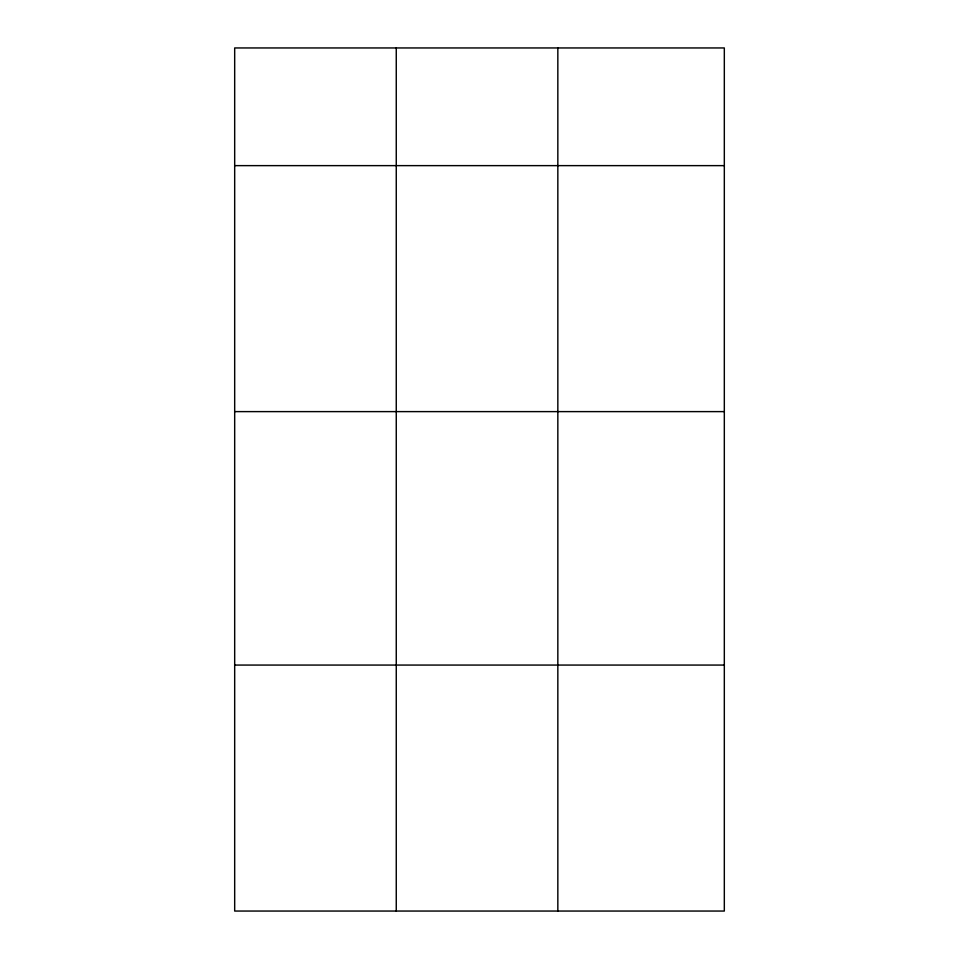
<?xml version="1.0" encoding="UTF-8"?>
<svg xmlns="http://www.w3.org/2000/svg" width="959" height="959" viewBox="0 0 959 959"><rect width="100%" height="100%" fill="white"/><g stroke="black" fill="none" stroke-linecap="round" stroke-linejoin="round"><path stroke-width="1.44" d="M724.321 165.631L724.321 911.05L234.679 911.05L234.679 47.95L724.321 47.95L724.321 165.631L234.679 165.631M234.679 411.615L724.321 411.615M234.679 665.066L724.321 665.066M557.838 47.95L557.838 911.05M396.259 47.95L396.259 911.05"/></g></svg>
